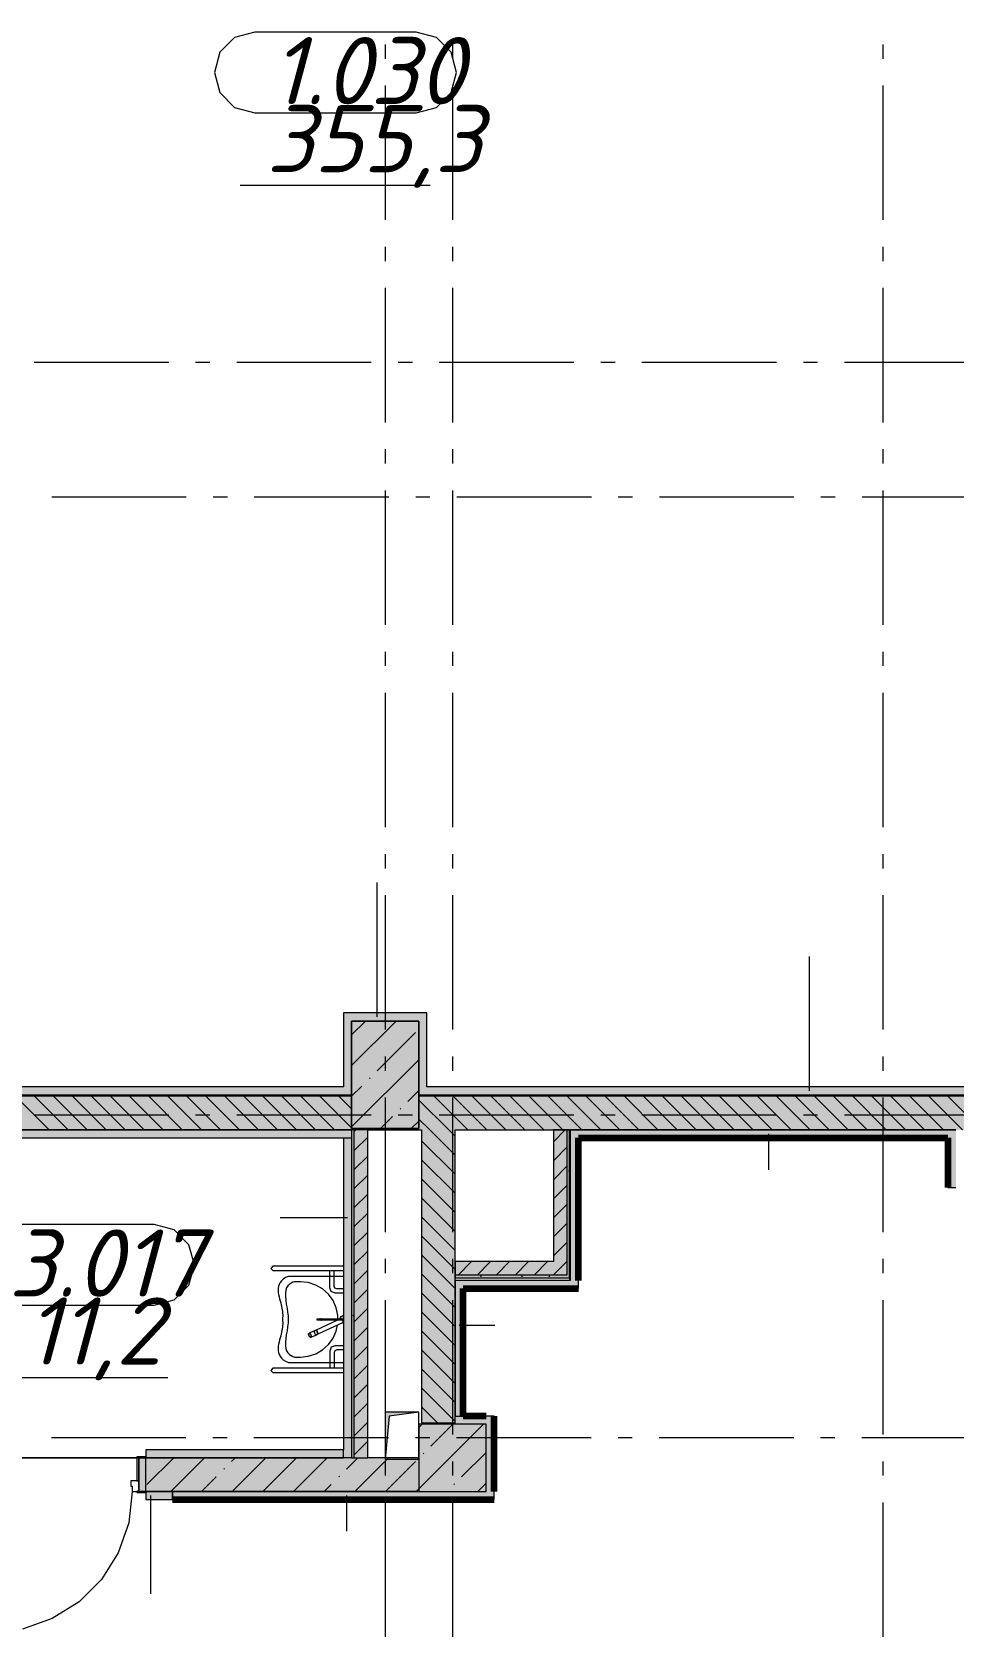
# Model space of a CAD drawing. Header units: millimetres. Extents: x -537608 to 253996, y -217170 to 186033.
# Drawn here: x -254150 to -247299, y 159439 to 171378 of the extents above; entities that cross this region are included whole.
import ezdxf

# ---------------------------------------------------------------- set-up
doc = ezdxf.new("R2010")
doc.units = ezdxf.units.MM
doc.layers.add('16) Лак 1.6м', color=160, linetype='Continuous', lineweight=90)
doc.layers.add('PDF _Геометрия', color=7, linetype='Continuous')
doc.layers.add('PDF _Текст', color=7, linetype='Continuous')
doc.layers.add('PDF _Сплошная заливка', color=7, linetype='Continuous', true_color=0xffffff)
doc.styles.add('PDF ISOCPEUR Italic', font='isocpeui.ttf')

msp = doc.modelspace()

# ---------------------------------------------------------------- hatches: boundary and pattern name
at = {"layer": 'PDF _Сплошная заливка', "transparency": 33554559}
for points in [[(-251642.052, 163220.9057), (-251276.1877, 163220.9057), (-251276.1877, 164020.9045), (-251776.1897, 164020.9045), (-251776.1897, 163220.9057)], [(-246632.8397, 163211.254), (-246626.1914, 163211.254), (-246626.1914, 163461.2528), (-251276.1877, 163461.2528), (-251276.1877, 163220.9057), (-251776.1897, 163220.9057), (-251776.1897, 163461.2528), (-257276.1893, 163461.2528), (-257276.1893, 163220.9057), (-257776.1869, 163220.9057), (-257776.1869, 163461.2528), (-263516.1849, 163461.2528), (-263516.1849, 163211.254), (-246964.4548, 163211.254)], [(-251776.1897, 160771.2537), (-251756.1887, 160771.2537), (-251756.1887, 163211.254), (-251776.1897, 163211.254), (-251776.1897, 161248.1888)], [(-251756.1887, 160771.2537), (-251656.1883, 160771.2537), (-251656.1883, 163211.254), (-251756.1887, 163211.254), (-251756.1887, 161248.1888)], [(-251276.1877, 160521.2527), (-250776.1901, 160521.2527), (-250776.1901, 161021.2525), (-251276.1877, 161021.2525), (-251276.1877, 160540.2396)]]:
    msp.add_hatch(color=256, dxfattribs=at).paths.add_polyline_path(points)
at = {"layer": 'PDF _Сплошная заливка', "true_color": 0xbce362, "transparency": 33554559}
msp.add_hatch(color=63, dxfattribs=at).paths.add_polyline_path([(-251836.1882, 163151.2534), (-251776.1897, 163151.2534), (-251776.1897, 163211.254), (-256356.1892, 163211.254), (-256356.1892, 163151.2534), (-252476.9243, 163151.2534)])
at = {"layer": 'PDF _Сплошная заливка', "true_color": 0x6a8dc8, "transparency": 33554559}
for points in [[(-247344.4554, 163151.2534), (-247284.4526, 163151.2534), (-247284.4526, 163211.254), (-250150.1284, 163211.254), (-250150.1284, 163151.2534), (-248302.5757, 163151.2534)], [(-251006.1901, 161081.2531), (-250946.1873, 161081.2531), (-250946.1873, 162089.8903), (-251006.1901, 162089.8903), (-251006.1901, 161956.1381)]]:
    msp.add_hatch(color=153, dxfattribs=at).paths.add_polyline_path(points)
at = {"layer": 'PDF _Сплошная заливка', "true_color": 0xff7d7d, "transparency": 33554559}
for points in [[(-250776.1901, 160521.2527), (-250716.1873, 160521.2527), (-250716.1873, 161081.2531), (-250776.1901, 161081.2531), (-250776.1901, 160540.2396)], [(-250716.1873, 160461.2542), (-250716.1873, 160521.2527), (-253106.1896, 160521.2527), (-253106.1896, 160461.2542), (-250776.1901, 160461.2542)]]:
    msp.add_hatch(color=11, dxfattribs=at).paths.add_polyline_path(points)
at = {"layer": 'PDF _Сплошная заливка', "true_color": 0xbce362, "transparency": 33554559}
h = msp.add_hatch(color=63, dxfattribs=at)
h.paths.add_polyline_path([(-251836.1882, 160771.2537), (-251836.1882, 160831.2543), (-253306.1904, 160831.2543), (-253306.1904, 160779.254), (-253301.1869, 160779.254), (-253301.1869, 160771.2537), (-252476.9243, 160771.2537)], flags=0)
h.paths.add_polyline_path([(-254981.5283, 160771.2537), (-254561.19, 160771.4259), (-254561.19, 160779.254), (-254556.1865, 160779.254), (-254556.1865, 160831.2543), (-256356.1892, 160831.2543), (-256356.1892, 160771.2537), (-255816.4007, 160771.2537)], flags=0)
at = {"layer": 'PDF _Сплошная заливка', "transparency": 33554559}
h = msp.add_hatch(color=256, dxfattribs=at)
h.paths.add_polyline_path([(-251276.1877, 160521.2527), (-251276.1877, 160771.2537), (-251525.2026, 160771.2537), (-251526.1886, 160771.2537), (-253306.1904, 160771.2537), (-253306.1904, 160521.2527), (-251642.052, 160521.2527)], flags=0)
h.paths.add_polyline_path([(-254756.1873, 160521.2527), (-254556.1865, 160521.2527), (-254556.1865, 160771.2537), (-256776.1874, 160771.2537), (-256776.1874, 160521.2527), (-254981.5283, 160521.2527)], flags=0)
at = {"layer": 'PDF _Сплошная заливка', "true_color": 0xf4f4f4, "transparency": 33554559}
msp.add_hatch(color=7, dxfattribs=at).paths.add_polyline_path([(-253356.1906, 160521.2527), (-253306.1904, 160521.2527), (-253306.1904, 160771.2537), (-253356.1906, 160771.2537), (-253356.1906, 160540.2396)])
at = {"layer": 'PDF _Сплошная заливка', "true_color": 0x6a8dc8, "transparency": 33554559}
h = msp.add_hatch(color=153, dxfattribs=at)
h.paths.add_polyline_path([(-253106.1896, 160461.2542), (-253106.1896, 160521.2527), (-253301.1869, 160519.7543), (-253301.1869, 160513.2545), (-253306.1904, 160513.2545), (-253306.1904, 160461.2542), (-253301.1869, 160461.2542)], flags=0)
h.paths.add_polyline_path([(-254556.1865, 160461.2542), (-254556.1865, 160513.2545), (-254561.19, 160513.2545), (-254561.19, 160521.2527), (-254756.1873, 160521.2527), (-254756.1873, 160461.2542), (-254561.19, 160461.2542)], flags=0)

# ---------------------------------------------------------------- linework, layer by layer
at = {"layer": '16) Лак 1.6м'}
for p, q in [((-250090.13, 162089.8903), (-250090.13, 163151.2534)), ((-250090.13, 163151.2534), (-247344.4554, 163151.2534)), ((-247344.4554, 163151.2534), (-247344.4554, 162781.2533)), ((-250946.1873, 161081.2531), (-250946.1873, 162029.8897)), ((-250946.1873, 162029.8897), (-250090.13, 162029.8897)), ((-250776.1901, 161081.2531), (-250946.1873, 161081.2531)), ((-250716.1873, 160521.2527), (-250716.1873, 161081.2531)), ((-253106.1896, 160461.2542), (-250716.1873, 160461.2542))]:
    msp.add_line(p, q, dxfattribs=at)
at = {"layer": 'PDF _Геометрия', "color": 253, "lineweight": 9, "true_color": 0xaaaaaa}
for p, q in [((-252645.8365, 171337.6223), (-252755.6457, 171227.8173)), ((-252495.8359, 171377.8179), (-252645.8365, 171337.6223)), ((-251295.8399, 171377.8179), (-252495.8359, 171377.8179)), ((-251145.8393, 171337.6223), (-251295.8399, 171377.8179)), ((-251036.0301, 171227.8173), (-251145.8393, 171337.6223)), ((-252755.6457, 171227.8173), (-252795.8371, 171077.8168)), ((-251526.1886, 171285.9213), (-251526.1886, 171180.0864)), ((-250995.8387, 171077.8168), (-251036.0301, 171227.8173)), ((-251026.191, 171285.9213), (-251026.191, 171180.0864)), ((-247826.1916, 171285.9213), (-247826.1916, 171180.0864)), ((-252795.8371, 171077.8168), (-252755.6457, 170927.8162)), ((-251526.1886, 170980.0856), (-251526.1886, 169980.086)), ((-251036.0301, 170927.8162), (-250995.8387, 171077.8168)), ((-251026.191, 170980.0856), (-251026.191, 169980.086)), ((-247826.1916, 170980.0856), (-247826.1916, 169980.086)), ((-252755.6457, 170927.8162), (-252645.8365, 170818.0069)), ((-251145.8393, 170818.0069), (-251036.0301, 170927.8162)), ((-252645.8365, 170818.0069), (-252495.8359, 170777.8156)), ((-252495.8359, 170777.8156), (-251295.8399, 170777.8156)), ((-251295.8399, 170777.8156), (-251145.8393, 170818.0069)), ((-252604.8744, 170239.7796), (-251191.9642, 170239.7796)), ((-251526.1886, 169780.0853), (-251526.1886, 169674.2526)), ((-251026.191, 169780.0853), (-251026.191, 169674.2526)), ((-247826.1916, 169780.0853), (-247826.1916, 169674.2526)), ((-251526.1886, 169474.2518), (-251526.1886, 168474.2522)), ((-251026.191, 169474.2518), (-251026.191, 168474.2522)), ((-247826.1916, 169474.2518), (-247826.1916, 168474.2522)), ((-254135.4564, 168921.2528), (-253135.4569, 168921.2528)), ((-252935.4561, 168921.2528), (-252829.6255, 168921.2528)), ((-252629.6247, 168921.2528), (-251629.6252, 168921.2528)), ((-251429.6244, 168921.2528), (-251323.7895, 168921.2528)), ((-251123.7887, 168921.2528), (-250123.7892, 168921.2528)), ((-249923.7927, 168921.2528), (-249817.9578, 168921.2528)), ((-249617.957, 168921.2528), (-248617.9576, 168921.2528)), ((-248417.9568, 168921.2528), (-248312.1262, 168921.2528)), ((-248112.1254, 168921.2528), (-247112.1259, 168921.2528)), ((-251526.1886, 168274.2536), (-251526.1886, 168168.4187)), ((-251026.191, 168274.2536), (-251026.191, 168168.4187)), ((-247826.1916, 168274.2536), (-247826.1916, 168168.4187)), ((-254005.1252, 167921.2532), (-253005.1256, 167921.2532)), ((-252805.1249, 167921.2532), (-252699.29, 167921.2532)), ((-252499.2892, 167921.2532), (-251499.2897, 167921.2532)), ((-251526.1886, 167968.4201), (-251526.1886, 166968.4205)), ((-251299.2932, 167921.2532), (-251193.4583, 167921.2532)), ((-251026.191, 167968.4201), (-251026.191, 166968.4205)), ((-250993.4576, 167921.2532), (-249993.458, 167921.2532)), ((-249793.4572, 167921.2532), (-249687.6266, 167921.2532)), ((-249487.6259, 167921.2532), (-248487.6264, 167921.2532)), ((-248287.6256, 167921.2532), (-248181.7907, 167921.2532)), ((-247981.7899, 167921.2532), (-246981.7904, 167921.2532)), ((-247826.1916, 167968.4201), (-247826.1916, 166968.4205)), ((-251526.1886, 166768.4198), (-251526.1886, 166662.5871)), ((-251026.191, 166768.4198), (-251026.191, 166662.5871)), ((-247826.1916, 166768.4198), (-247826.1916, 166662.5871)), ((-251526.1886, 166462.5863), (-251526.1886, 165462.5867)), ((-251026.191, 166462.5863), (-251026.191, 165462.5867)), ((-247826.1916, 166462.5863), (-247826.1916, 165462.5867)), ((-251526.1886, 165262.586), (-251526.1886, 165156.7533)), ((-251026.191, 165262.586), (-251026.191, 165156.7533)), ((-247826.1916, 165262.586), (-247826.1916, 165156.7533)), ((-251526.1886, 164956.7546), (-251526.1886, 163956.7529)), ((-251026.191, 164956.7546), (-251026.191, 163956.7529)), ((-247826.1916, 164956.7546), (-247826.1916, 163956.7529)), ((-251526.1886, 163756.7543), (-251526.1886, 163650.9216)), ((-251026.191, 163756.7543), (-251026.191, 163650.9216)), ((-247826.1916, 163756.7543), (-247826.1916, 163650.9216)), ((-251526.1886, 163450.9208), (-251526.1886, 162450.9213)), ((-251026.191, 163450.9208), (-251026.191, 162450.9213)), ((-247826.1916, 163450.9208), (-247826.1916, 162450.9213)), ((-253135.4569, 163321.2527), (-254135.4564, 163321.2527)), ((-252829.6255, 163321.2527), (-252935.4561, 163321.2527)), ((-251629.6252, 163321.2527), (-252629.6247, 163321.2527)), ((-251323.7895, 163321.2527), (-251429.6244, 163321.2527)), ((-250123.7892, 163321.2527), (-251123.7887, 163321.2527)), ((-249817.9578, 163321.2527), (-249923.7927, 163321.2527)), ((-248617.9576, 163321.2527), (-249617.957, 163321.2527)), ((-248312.1262, 163321.2527), (-248417.9568, 163321.2527)), ((-247112.1259, 163321.2527), (-248112.1254, 163321.2527)), ((-253244.3231, 162507.0445), (-254444.3234, 162507.0445)), ((-253094.3225, 162466.851), (-253244.3231, 162507.0445)), ((-252984.5176, 162357.0439), (-253094.3225, 162466.851)), ((-252944.3219, 162207.0433), (-252984.5176, 162357.0439)), ((-251526.1886, 162250.9205), (-251526.1886, 162145.0878)), ((-251026.191, 162250.9205), (-251026.191, 162145.0878)), ((-247826.1916, 162250.9205), (-247826.1916, 162145.0878)), ((-252984.5176, 162057.0449), (-252944.3219, 162207.0433)), ((-252360.4022, 162196.6359), (-252376.2092, 162180.8289)), ((-252376.2092, 162180.8289), (-252360.4022, 162165.0219)), ((-251836.1882, 162196.6359), (-252360.4022, 162196.6359)), ((-252360.4022, 162165.0219), (-251836.1882, 162165.0219)), ((-251938.2166, 162036.9944), (-251938.2166, 162165.0219)), ((-251906.34, 162048.5558), (-251906.34, 162165.0219)), ((-253094.3225, 161947.2357), (-252984.5176, 162057.0449)), ((-252321.7653, 162032.3203), (-252321.9935, 162016.8062)), ((-252321.9935, 162016.8062), (-252320.6285, 162001.0681)), ((-252319.5606, 162047.4534), (-252321.7653, 162032.3203)), ((-252315.0179, 162062.0419), (-252319.5606, 162047.4534)), ((-252307.7625, 162075.9284), (-252315.0179, 162062.0419)), ((-252297.4197, 162088.9538), (-252307.7625, 162075.9284)), ((-252283.6193, 162100.9544), (-252297.4197, 162088.9538)), ((-252265.9909, 162111.7751), (-252283.6193, 162100.9544)), ((-252265.0479, 162017.8891), (-252268.2428, 161996.4048)), ((-252244.1643, 162121.2524), (-252265.9909, 162111.7751)), ((-252258.4727, 162035.7672), (-252265.0479, 162017.8891)), ((-252249.2581, 162050.3233), (-252258.4727, 162035.7672)), ((-252238.1618, 162061.8524), (-252249.2581, 162050.3233)), ((-251836.1882, 162121.2524), (-252244.1643, 162121.2524)), ((-252225.9416, 162070.6537), (-252238.1618, 162061.8524)), ((-252213.3641, 162077.0222), (-252225.9416, 162070.6537)), ((-252201.187, 162081.2527), (-252213.3641, 162077.0222)), ((-252156.1902, 162081.2527), (-252201.187, 162081.2527)), ((-252097.9744, 162075.134), (-252156.1902, 162081.2527)), ((-252042.3033, 162057.0471), (-252097.9744, 162075.134)), ((-251991.6098, 162027.7776), (-252042.3033, 162057.0471)), ((-251948.1073, 161988.609), (-251991.6098, 162027.7776)), ((-251926.5002, 162008.7089), (-251938.2166, 162036.9944)), ((-251898.2147, 161996.9925), (-251926.5002, 162008.7089)), ((-251900.4839, 162034.413), (-251906.34, 162048.5558)), ((-251886.3433, 162028.5548), (-251900.4839, 162034.413)), ((-251836.1882, 162028.5548), (-251886.3433, 162028.5548)), ((-254444.3234, 161907.0443), (-253244.3231, 161907.0443)), ((-253244.3231, 161907.0443), (-253094.3225, 161947.2357)), ((-252320.6285, 162001.0681), (-252318.0364, 161985.2654)), ((-252318.0364, 161985.2654), (-252314.5873, 161969.5596)), ((-252314.5873, 161969.5596), (-252310.656, 161954.1122)), ((-252310.656, 161954.1122), (-252306.6128, 161939.0781)), ((-252306.6128, 161939.0781), (-252302.8107, 161924.6102)), ((-252302.8107, 161924.6102), (-252299.4004, 161910.7237)), ((-252299.4004, 161910.7237), (-252296.3992, 161897.3539)), ((-252296.3992, 161897.3539), (-252293.8243, 161884.4404)), ((-252268.2428, 161996.4048), (-252268.0232, 161971.5339)), ((-252268.0232, 161971.5339), (-252265.2589, 161944.1419)), ((-252265.2589, 161944.1419), (-252260.897, 161915.1416)), ((-252260.897, 161915.1416), (-252255.8677, 161885.4416)), ((-251913.7031, 161941.2526), (-251948.1073, 161988.609)), ((-251889.8914, 161887.7775), (-251913.7031, 161941.2526)), ((-251836.1882, 161996.9925), (-251898.2147, 161996.9925)), ((-251877.7229, 161830.5219), (-251889.8914, 161887.7775)), ((-251526.1886, 161945.087), (-251526.1886, 160945.0874)), ((-251026.191, 161945.087), (-251026.191, 160945.0874)), ((-247826.1916, 161945.087), (-247826.1916, 160945.0874)), ((-252293.8243, 161884.4404), (-252291.6886, 161871.9124)), ((-252291.6886, 161871.9124), (-252290.0178, 161859.7095)), ((-252290.0178, 161859.7095), (-252288.8208, 161847.7627)), ((-252288.261, 161812.8203), (-252289.1394, 161801.2525)), ((-252289.1394, 161801.2525), (-252288.261, 161789.6868)), ((-252288.8208, 161847.7627), (-252288.1189, 161836.0097)), ((-252287.9252, 161824.3838), (-252288.261, 161812.8203)), ((-252288.261, 161789.6868), (-252287.9252, 161778.1233)), ((-252288.1189, 161836.0097), (-252287.9252, 161824.3838)), ((-252287.9252, 161778.1233), (-252288.1189, 161766.4973)), ((-252255.8677, 161885.4416), (-252251.1182, 161855.9526)), ((-252251.1182, 161855.9526), (-252247.5788, 161827.5874)), ((-252247.5788, 161774.9197), (-252251.1182, 161746.5545)), ((-252247.5788, 161827.5874), (-252246.188, 161801.2525)), ((-252246.188, 161801.2525), (-252247.5788, 161774.9197)), ((-251879.9319, 161796.2533), (-252038.583, 161722.2713)), ((-252031.039, 161796.2533), (-252031.039, 161806.2538)), ((-252031.039, 161806.2538), (-252012.9672, 161806.2538)), ((-252012.9672, 161796.2533), (-252031.039, 161796.2533)), ((-252025.0022, 161693.1463), (-251840.2443, 161779.3031)), ((-252012.9672, 161806.2538), (-252004.9237, 161806.2538)), ((-252012.9672, 161806.2538), (-252012.9672, 161796.2533)), ((-252004.9237, 161796.2533), (-252012.9672, 161796.2533)), ((-251999.016, 161806.2538), (-252004.9237, 161806.2538)), ((-252004.9237, 161806.2538), (-252004.9237, 161796.2533)), ((-252004.9237, 161806.2538), (-252003.4554, 161806.2538)), ((-252004.9237, 161796.2533), (-251999.016, 161796.2533)), ((-252003.4554, 161796.2533), (-252004.9237, 161796.2533)), ((-252003.4554, 161806.2538), (-252001.4575, 161806.2538)), ((-252001.4575, 161796.2533), (-252003.4554, 161796.2533)), ((-252001.4575, 161806.2538), (-251999.016, 161806.2538)), ((-251999.016, 161796.2533), (-252001.4575, 161796.2533)), ((-251999.016, 161796.2533), (-251999.016, 161806.2538)), ((-251999.016, 161806.2538), (-251849.0542, 161806.2538)), ((-251849.0542, 161796.2533), (-251999.016, 161796.2533)), ((-251877.7229, 161806.2538), (-251877.7229, 161830.5219)), ((-251860.1677, 161809.0182), (-251857.1708, 161816.2542)), ((-251853.8252, 161808.4283), (-251858.4842, 161806.2538)), ((-251857.1708, 161816.2542), (-251852.3999, 161822.4655)), ((-251854.5485, 161806.891), (-251854.3117, 161807.8986)), ((-251854.3117, 161807.8986), (-251853.8252, 161808.4283)), ((-251853.8252, 161808.4283), (-251853.1061, 161808.4606)), ((-251853.1061, 161808.4606), (-251852.1803, 161807.9955)), ((-251852.3999, 161822.4655), (-251846.1908, 161827.2343)), ((-251852.1803, 161807.9955), (-251851.0823, 161807.0504)), ((-251851.0823, 161807.0504), (-251849.8422, 161805.6553)), ((-251849.0542, 161806.2538), (-251849.0542, 161796.2533)), ((-251836.1882, 161801.2525), (-251849.0542, 161801.2525)), ((-251848.5116, 161803.8597), (-251847.1252, 161801.724)), ((-251847.1252, 161801.724), (-251845.7387, 161799.3191)), ((-251846.1908, 161827.2343), (-251838.9525, 161830.2312)), ((-251838.9525, 161772.2759), (-251846.1908, 161775.2728)), ((-251845.7387, 161799.3191), (-251844.3952, 161796.7291)), ((-251844.3952, 161796.7291), (-251843.1422, 161794.0422)), ((-251843.1422, 161794.0422), (-251842.0226, 161791.3489)), ((-251842.0226, 161791.3489), (-251841.0753, 161788.7417)), ((-251840.9591, 161779.2708), (-251841.8849, 161779.7337)), ((-251841.0753, 161788.7417), (-251840.3261, 161786.3088)), ((-251840.2443, 161779.3031), (-251840.9591, 161779.2708)), ((-251840.3261, 161786.3088), (-251839.8094, 161784.1322)), ((-251839.7578, 161779.8306), (-251840.2443, 161779.3031)), ((-251839.8094, 161784.1322), (-251839.5338, 161782.2893)), ((-251839.5166, 161780.8382), (-251839.7578, 161779.8306)), ((-251839.5338, 161782.2893), (-251839.5166, 161780.8382)), ((-251838.4315, 161816.2822), (-251838.6899, 161814.3425)), ((-251838.6899, 161814.3425), (-251838.4315, 161812.4005)), ((-251838.4315, 161790.1066), (-251838.6899, 161788.1646)), ((-251838.6899, 161788.1646), (-251838.4315, 161786.2249)), ((-251837.6823, 161818.0907), (-251838.4315, 161816.2822)), ((-251838.4315, 161812.4005), (-251837.6823, 161810.592)), ((-251837.6823, 161791.9151), (-251838.4315, 161790.1066)), ((-251838.4315, 161786.2249), (-251837.6823, 161784.4142)), ((-251836.4939, 161819.6451), (-251837.6823, 161818.0907)), ((-251837.6823, 161810.592), (-251836.4939, 161809.0375)), ((-251836.4939, 161793.4696), (-251837.6823, 161791.9151)), ((-251837.6823, 161784.4142), (-251836.4939, 161782.862)), ((-252310.656, 161648.3949), (-252314.5873, 161632.9453)), ((-252306.6128, 161663.429), (-252310.656, 161648.3949)), ((-252302.8107, 161677.8969), (-252306.6128, 161663.429)), ((-252299.4004, 161691.7834), (-252302.8107, 161677.8969)), ((-252296.3992, 161705.1511), (-252299.4004, 161691.7834)), ((-252293.8243, 161718.0667), (-252296.3992, 161705.1511)), ((-252291.6886, 161730.5926), (-252293.8243, 161718.0667)), ((-252290.0178, 161742.7976), (-252291.6886, 161730.5926)), ((-252288.8208, 161754.7422), (-252290.0178, 161742.7976)), ((-252288.1189, 161766.4973), (-252288.8208, 161754.7422)), ((-252265.2589, 161658.3652), (-252268.0232, 161630.9732)), ((-252260.897, 161687.3655), (-252265.2589, 161658.3652)), ((-252255.8677, 161717.0655), (-252260.897, 161687.3655)), ((-252251.1182, 161746.5545), (-252255.8677, 161717.0655)), ((-252094.8957, 161693.9514), (-252095.4167, 161689.7037)), ((-252095.4167, 161689.7037), (-252094.8526, 161685.4301)), ((-252095.3951, 161691.1526), (-252095.0894, 161693.2689)), ((-252095.3693, 161688.7477), (-252095.3951, 161691.1526)), ((-252095.0033, 161686.1362), (-252095.3693, 161688.7477)), ((-252095.0894, 161693.2689), (-252094.4564, 161695.0214)), ((-252094.3143, 161683.4063), (-252095.0033, 161686.1362)), ((-252092.3078, 161697.2217), (-252094.8957, 161693.9514)), ((-252094.8526, 161685.4301), (-252093.591, 161681.305)), ((-252094.4564, 161695.0214), (-252093.5178, 161696.3541)), ((-252093.3283, 161680.6505), (-252094.3143, 161683.4063)), ((-252093.591, 161681.305), (-252091.748, 161677.3565)), ((-252093.5178, 161696.3541), (-252092.3078, 161697.2217)), ((-252092.0753, 161677.9636), (-252093.3283, 161680.6505)), ((-252092.3078, 161697.2217), (-252089.9051, 161698.3413)), ((-252089.9051, 161698.3413), (-252092.3078, 161697.2217)), ((-252092.3078, 161697.2217), (-252090.8653, 161697.592)), ((-252088.1397, 161697.1034), (-252092.3078, 161697.2217)), ((-252090.5984, 161675.436), (-252092.0753, 161677.9636)), ((-252091.748, 161677.3565), (-252089.4142, 161673.7481)), ((-252090.8653, 161697.592), (-252089.242, 161697.4543)), ((-252088.9492, 161673.1561), (-252090.5984, 161675.436)), ((-252089.9051, 161698.3413), (-252085.0696, 161700.5954)), ((-252085.0696, 161700.5954), (-252089.9051, 161698.3413)), ((-252089.4142, 161673.7481), (-252086.4475, 161670.5122)), ((-252089.242, 161697.4543), (-252087.4895, 161696.8105)), ((-252087.1838, 161671.1969), (-252088.9492, 161673.1561)), ((-252084.5614, 161694.7868), (-252088.1397, 161697.1034)), ((-252087.4895, 161696.8105), (-252085.6724, 161695.6867)), ((-252085.3581, 161669.6295), (-252087.1838, 161671.1969)), ((-252086.4475, 161670.5122), (-252082.8736, 161668.2085)), ((-252085.6724, 161695.6867), (-252083.8467, 161694.1193)), ((-252083.541, 161668.5057), (-252085.3581, 161669.6295)), ((-252056.0521, 161714.1267), (-252085.0696, 161700.5954)), ((-252085.0696, 161700.5954), (-252084.1481, 161698.9614)), ((-252081.6162, 161691.566), (-252084.5614, 161694.7868)), ((-252083.8467, 161694.1193), (-252082.0813, 161692.1623)), ((-252081.7928, 161667.8641), (-252083.541, 161668.5057)), ((-252082.8736, 161668.2085), (-252078.727, 161668.0966)), ((-252082.0813, 161692.1623), (-252080.4321, 161689.8802)), ((-252080.1652, 161667.7263), (-252081.7928, 161667.8641)), ((-252078.727, 161668.0966), (-252080.1652, 161667.7263)), ((-252078.727, 161668.0966), (-252076.1348, 161671.3734)), ((-252076.3243, 161669.2162), (-252078.727, 161668.0966)), ((-252078.727, 161668.0966), (-252076.3243, 161669.2162)), ((-252077.5127, 161668.9621), (-252078.727, 161668.0966)), ((-252076.5783, 161670.2948), (-252077.5127, 161668.9621)), ((-252075.941, 161672.0494), (-252076.5783, 161670.2948)), ((-252071.4888, 161671.4724), (-252076.3243, 161669.2162)), ((-252076.3243, 161669.2162), (-252071.4888, 161671.4724)), ((-252075.6138, 161675.6147), (-252076.1779, 161679.8776)), ((-252076.1348, 161671.3734), (-252075.6138, 161675.6147)), ((-252076.0272, 161679.18), (-252075.6655, 161676.5685)), ((-252075.6354, 161674.1636), (-252075.941, 161672.0494)), ((-252075.6655, 161676.5685), (-252075.6354, 161674.1636)), ((-252072.1518, 161673.2335), (-252071.4888, 161671.4724)), ((-252071.4888, 161671.4724), (-252042.4712, 161685.0016)), ((-252056.0521, 161714.1267), (-252047.1001, 161718.3013)), ((-252047.1001, 161718.3013), (-252056.0521, 161714.1267)), ((-252055.3287, 161712.4087), (-252056.0521, 161714.1267)), ((-252047.1001, 161718.3013), (-252038.583, 161722.2713)), ((-252038.583, 161722.2713), (-252047.1001, 161718.3013)), ((-252042.4712, 161685.0016), (-252043.3281, 161686.6702)), ((-252033.5193, 161689.1762), (-252042.4712, 161685.0016)), ((-252042.4712, 161685.0016), (-252033.5193, 161689.1762)), ((-252038.583, 161722.2713), (-252039.2892, 161719.888)), ((-252039.2892, 161719.888), (-252038.6691, 161716.2044)), ((-252034.0317, 161704.2597), (-252035.8703, 161708.2018)), ((-252025.0022, 161693.1463), (-252033.5193, 161689.1762)), ((-252033.5193, 161689.1762), (-252025.0022, 161693.1463)), ((-252029.7301, 161697.0108), (-252027.2886, 161694.1495)), ((-252027.2886, 161694.1495), (-252025.0022, 161693.1463)), ((-251948.1073, 161613.896), (-251913.7031, 161661.2524)), ((-251913.7031, 161661.2524), (-251889.8914, 161714.7296)), ((-251889.8914, 161714.7296), (-251880.0826, 161760.8868)), ((-252320.6285, 161601.439), (-252321.9935, 161585.7009)), ((-252321.9935, 161585.7009), (-252321.7653, 161570.1868)), ((-252321.7653, 161570.1868), (-252319.5606, 161555.0537)), ((-252318.0364, 161617.2417), (-252320.6285, 161601.439)), ((-252319.5606, 161555.0537), (-252315.0179, 161540.4652)), ((-252314.5873, 161632.9453), (-252318.0364, 161617.2417)), ((-252315.0179, 161540.4652), (-252307.7625, 161526.5787)), ((-252268.0232, 161630.9732), (-252268.2428, 161606.1023)), ((-252268.2428, 161606.1023), (-252265.0479, 161584.618)), ((-252265.0479, 161584.618), (-252258.4727, 161566.7399)), ((-252258.4727, 161566.7399), (-252249.2581, 161552.1838)), ((-252249.2581, 161552.1838), (-252238.1618, 161540.6547)), ((-252238.1618, 161540.6547), (-252225.9416, 161531.8534)), ((-252225.9416, 161531.8534), (-252213.3641, 161525.485)), ((-252097.9744, 161527.3731), (-252042.3033, 161545.46)), ((-252042.3033, 161545.46), (-251991.6098, 161574.7295)), ((-251991.6098, 161574.7295), (-251948.1073, 161613.896)), ((-251926.5002, 161593.7982), (-251938.2166, 161565.5127)), ((-251938.2166, 161565.5127), (-251938.2166, 161437.4852)), ((-251898.2147, 161605.5124), (-251926.5002, 161593.7982)), ((-251900.4839, 161568.0919), (-251906.34, 161553.9513)), ((-251906.34, 161553.9513), (-251906.34, 161437.4852)), ((-251886.3433, 161573.9501), (-251900.4839, 161568.0919)), ((-251836.1882, 161605.5124), (-251898.2147, 161605.5124)), ((-251836.1882, 161573.9501), (-251886.3433, 161573.9501)), ((-252360.4022, 161437.4852), (-252376.2092, 161421.6782)), ((-252376.2092, 161421.6782), (-252360.4022, 161405.8712)), ((-251836.1882, 161437.4852), (-252360.4022, 161437.4852)), ((-252307.7625, 161526.5787), (-252297.4197, 161513.5533)), ((-252297.4197, 161513.5533), (-252283.6193, 161501.5506)), ((-252283.6193, 161501.5506), (-252265.9909, 161490.732)), ((-252265.9909, 161490.732), (-252244.1643, 161481.2526)), ((-252244.1643, 161481.2526), (-251836.1882, 161481.2526)), ((-252213.3641, 161525.485), (-252201.187, 161521.2544)), ((-252201.187, 161521.2544), (-252156.1902, 161521.2544)), ((-252156.1902, 161521.2544), (-252097.9744, 161527.3731)), ((-254553.3619, 161369.0083), (-253140.4517, 161369.0083)), ((-252360.4022, 161405.8712), (-251836.1882, 161405.8712)), ((-251276.1877, 161110.7443), (-251526.1886, 161110.7443)), ((-251526.1886, 161110.7443), (-251526.1886, 160760.7451)), ((-251496.1895, 161080.745), (-251526.1886, 160760.7451)), ((-251276.1877, 161110.7443), (-251496.1895, 161080.745)), ((-251276.1877, 160760.7451), (-251276.1877, 161110.7443)), ((-253007.1193, 160921.2543), (-254007.1188, 160921.2543)), ((-252701.2836, 160921.2543), (-252807.1185, 160921.2543)), ((-251501.2876, 160921.2543), (-252501.2872, 160921.2543)), ((-251195.4519, 160921.2543), (-251301.2868, 160921.2543)), ((-249995.4517, 160921.2543), (-250995.4512, 160921.2543)), ((-249689.6203, 160921.2543), (-249795.4509, 160921.2543)), ((-248489.62, 160921.2543), (-249489.6195, 160921.2543)), ((-248183.7843, 160921.2543), (-248289.6192, 160921.2543)), ((-246983.7883, 160921.2543), (-247983.7879, 160921.2543)), ((-251526.1886, 160760.7451), (-251276.1877, 160760.7451)), ((-251526.1886, 160745.0888), (-251526.1886, 160639.254)), ((-251026.191, 160745.0888), (-251026.191, 160639.254)), ((-247826.1916, 160745.0888), (-247826.1916, 160639.254)), ((-251526.1886, 160439.2553), (-251526.1886, 159439.2536)), ((-251026.191, 160439.2553), (-251026.191, 159439.2536)), ((-247826.1916, 160439.2553), (-247826.1916, 159439.2536))]:
    msp.add_line(p, q, dxfattribs=at)
at = {"layer": 'PDF _Геометрия', "lineweight": 9}
for p, q in [((-251586.6823, 164050.9059), (-251586.6823, 165050.9054)), ((-248371.5004, 163500.9059), (-248371.5004, 164500.9054)), ((-251776.1897, 164080.9052), (-251836.1882, 164080.9052)), ((-251836.1882, 164080.9052), (-251836.1882, 163530.9052)), ((-251276.1877, 164080.9052), (-251776.1897, 164080.9052)), ((-251216.1892, 164080.9052), (-251276.1877, 164080.9052)), ((-251216.1892, 163530.9052), (-251216.1892, 164080.9052)), ((-251776.1897, 163689.3625), (-251444.6477, 164020.9045)), ((-251776.1897, 163917.4615), (-251672.7445, 164020.9045)), ((-251776.1897, 164020.9045), (-251776.1897, 163461.2528)), ((-251276.1877, 164020.9045), (-251776.1897, 164020.9045)), ((-251776.1897, 163530.9052), (-251776.1897, 164020.9045)), ((-251776.1897, 164020.9045), (-251276.1877, 164020.9045)), ((-251585.8772, 163651.576), (-251300.7529, 163936.6982)), ((-251276.1877, 163461.2528), (-251276.1877, 164020.9045)), ((-251276.1877, 164020.9045), (-251276.1877, 163530.9052)), ((-251776.1897, 163233.1668), (-251276.1877, 163733.1665)), ((-251642.9046, 163594.5508), (-251638.1595, 163599.2916)), ((-257276.1893, 163470.9045), (-251776.1897, 163470.9045)), ((-251776.1897, 163461.2528), (-257276.1893, 163461.2528)), ((-251836.1882, 163530.9052), (-257216.1864, 163530.9052)), ((-254023.8989, 163211.254), (-254273.8956, 163461.2528)), ((-253882.4757, 163211.254), (-254132.4767, 163461.2528)), ((-253741.0525, 163211.254), (-253991.0535, 163461.2528)), ((-253599.6336, 163211.254), (-253849.6346, 163461.2528)), ((-253458.2104, 163211.254), (-253708.2114, 163461.2528)), ((-253316.7915, 163211.254), (-253566.7924, 163461.2528)), ((-253175.3683, 163211.254), (-253425.3693, 163461.2528)), ((-253033.9494, 163211.254), (-253283.946, 163461.2528)), ((-252892.5262, 163211.254), (-253142.5271, 163461.2528)), ((-252751.1073, 163211.254), (-253001.1039, 163461.2528)), ((-252609.6841, 163211.254), (-252859.685, 163461.2528)), ((-252468.2608, 163211.254), (-252718.2618, 163461.2528)), ((-252326.842, 163211.254), (-252576.8429, 163461.2528)), ((-252185.4187, 163211.254), (-252435.4197, 163461.2528)), ((-252043.9998, 163211.254), (-252293.9965, 163461.2528)), ((-251902.5766, 163211.254), (-252152.5776, 163461.2528)), ((-251776.1897, 163226.2859), (-252011.1544, 163461.2528)), ((-251776.1897, 163367.707), (-251869.7354, 163461.2528)), ((-251776.1897, 163461.2636), (-251699.9277, 163537.5255)), ((-251776.1897, 163470.9045), (-251776.1897, 163530.9052)), ((-251776.1897, 163461.2528), (-251776.1897, 163220.9057)), ((-251776.1897, 163220.9057), (-251776.1897, 163461.2528)), ((-251357.7803, 163423.4771), (-251276.1877, 163505.0676)), ((-251276.1877, 163530.9052), (-251276.1877, 163470.9045)), ((-251276.1877, 163470.9045), (-245826.1883, 163470.9045)), ((-251276.1877, 163220.9057), (-251276.1877, 163461.2528)), ((-246626.1914, 163461.2528), (-251276.1877, 163461.2528)), ((-251276.1877, 163461.2528), (-251276.1877, 163220.9057)), ((-245886.1911, 163530.9052), (-251216.1892, 163530.9052)), ((-250912.6271, 163211.254), (-251162.628, 163461.2528)), ((-250771.2081, 163211.254), (-251021.2048, 163461.2528)), ((-250629.785, 163211.254), (-250879.7859, 163461.2528)), ((-250488.366, 163211.254), (-250738.3627, 163461.2528)), ((-250346.9428, 163211.254), (-250596.9438, 163461.2528)), ((-250205.5196, 163211.254), (-250455.5206, 163461.2528)), ((-250064.1007, 163211.254), (-250314.1017, 163461.2528)), ((-249922.6775, 163211.254), (-250172.6785, 163461.2528)), ((-249781.2586, 163211.254), (-250031.2553, 163461.2528)), ((-249639.8354, 163211.254), (-249889.8363, 163461.2528)), ((-249498.4165, 163211.254), (-249748.4132, 163461.2528)), ((-249356.9933, 163211.254), (-249606.9942, 163461.2528)), ((-249215.5701, 163211.254), (-249465.571, 163461.2528)), ((-249074.1511, 163211.254), (-249324.1522, 163461.2528)), ((-248932.728, 163211.254), (-249182.7289, 163461.2528)), ((-248791.309, 163211.254), (-249041.31, 163461.2528)), ((-248649.8858, 163211.254), (-248899.8868, 163461.2528)), ((-248508.4669, 163211.254), (-248758.4636, 163461.2528)), ((-248367.0437, 163211.254), (-248617.0447, 163461.2528)), ((-248225.6249, 163211.254), (-248475.6215, 163461.2528)), ((-248084.2016, 163211.254), (-248334.2026, 163461.2528)), ((-247942.7784, 163211.254), (-248192.7793, 163461.2528)), ((-247801.3595, 163211.254), (-248051.3605, 163461.2528)), ((-247659.9363, 163211.254), (-247909.9372, 163461.2528)), ((-247518.5174, 163211.254), (-247768.514, 163461.2528)), ((-247377.0942, 163211.254), (-247627.0951, 163461.2528)), ((-247235.6753, 163211.254), (-247485.6719, 163461.2528)), ((-247094.252, 163211.254), (-247344.253, 163461.2528)), ((-251414.8035, 163366.4519), (-251410.0626, 163371.1948)), ((-251054.0503, 163211.254), (-251276.1877, 163433.3936)), ((-256356.1892, 163211.254), (-251776.1897, 163211.254)), ((-251776.1897, 163211.254), (-256356.1892, 163211.254)), ((-251776.1897, 163220.9057), (-251276.1877, 163220.9057)), ((-251276.1877, 163220.9057), (-251776.1897, 163220.9057)), ((-251776.1897, 163211.254), (-251776.1897, 163151.2534)), ((-251756.1887, 163211.254), (-251776.1897, 163211.254)), ((-251776.1897, 163211.254), (-251776.1897, 163151.2534)), ((-251761.1577, 163211.254), (-251770.8073, 163220.9057)), ((-251756.1887, 163198.4354), (-251743.37, 163211.254)), ((-251756.1887, 160771.2537), (-251756.1887, 163211.254)), ((-251656.1883, 163211.254), (-251756.1887, 163211.254)), ((-251656.1883, 160771.2537), (-251656.1883, 163211.254)), ((-251656.1883, 163211.254), (-251256.1911, 163211.254)), ((-251619.7345, 163211.254), (-251629.3883, 163220.9057)), ((-251560.3517, 163220.9057), (-251471.8309, 163309.4287)), ((-251478.3113, 163211.254), (-251487.9651, 163220.9057)), ((-251336.8924, 163211.254), (-251346.5462, 163220.9057)), ((-251332.2506, 163220.9057), (-251276.1877, 163276.9686)), ((-251195.4692, 163211.254), (-251276.1877, 163291.9704)), ((-251256.1911, 163211.254), (-251256.1911, 161031.253)), ((-251006.1901, 163021.9707), (-251195.4692, 163211.254)), ((-251006.1901, 163163.3939), (-251054.0503, 163211.254)), ((-251006.1901, 162089.8903), (-251006.1901, 163211.254)), ((-251006.1901, 163211.254), (-250150.1284, 163211.254)), ((-250276.1882, 163122.8021), (-250187.7362, 163211.254)), ((-250176.1878, 163211.254), (-250276.1882, 163211.254)), ((-250276.1882, 163211.254), (-250276.1882, 162231.2533)), ((-250156.1912, 163211.254), (-250176.1878, 163211.254)), ((-250176.1878, 163211.254), (-250176.1878, 162131.2529)), ((-250156.1912, 162111.2541), (-250156.1912, 163211.254)), ((-250150.1284, 163211.254), (-247284.4526, 163211.254)), ((-247284.4526, 163211.254), (-250150.1284, 163211.254)), ((-250150.1284, 163211.254), (-250150.1284, 163151.2534)), ((-256296.1864, 163151.2534), (-251836.1882, 163151.2534)), ((-251836.1882, 163151.2534), (-251776.1897, 163151.2534)), ((-251836.1882, 163151.2534), (-251836.1882, 160831.2543)), ((-251776.1897, 163151.2534), (-251776.1897, 160771.2537)), ((-251776.1897, 163151.2534), (-251776.1897, 160771.2537)), ((-251756.1887, 163057.0143), (-251656.1883, 163157.0147)), ((-251006.1901, 162880.5496), (-251256.1911, 163130.5506)), ((-250276.1882, 162981.381), (-250176.1878, 163081.3793)), ((-250150.1284, 163151.2534), (-250150.1284, 162089.8903)), ((-248678.0809, 163181.2526), (-248678.0809, 162915.1023)), ((-251756.1887, 162915.5932), (-251656.1883, 163015.5936)), ((-251006.1901, 162739.1286), (-251256.1911, 162989.1295)), ((-251756.1887, 162774.1721), (-251656.1883, 162874.1726)), ((-251006.1901, 162597.7075), (-251256.1911, 162847.7085)), ((-250276.1882, 162839.9578), (-250176.1878, 162939.9582)), ((-251756.1887, 162632.7511), (-251656.1883, 162732.7515)), ((-250276.1882, 162698.5367), (-250176.1878, 162798.5372)), ((-247344.4554, 162781.2533), (-247284.4526, 162781.2533)), ((-251006.1901, 162456.2864), (-251256.1911, 162706.2852)), ((-250276.1882, 162557.1157), (-250176.1878, 162657.1161)), ((-251806.1889, 162556.9047), (-252306.1908, 162556.9047)), ((-251756.1887, 162491.3301), (-251656.1883, 162591.3304)), ((-251006.1901, 162314.8654), (-251256.1911, 162564.8642)), ((-250276.1882, 162415.6946), (-250176.1878, 162515.695)), ((-251756.1887, 162349.909), (-251656.1883, 162449.9072)), ((-251006.1901, 162173.4443), (-251256.1911, 162423.4431)), ((-250276.1882, 162274.2736), (-250176.1878, 162374.274)), ((-251756.1887, 162208.488), (-251656.1883, 162308.4862)), ((-251006.1901, 162032.0211), (-251256.1911, 162282.0221)), ((-251756.1887, 162067.0647), (-251656.1883, 162167.0651)), ((-251006.1901, 161890.6), (-251256.1911, 162140.601)), ((-250276.1882, 162231.2533), (-251006.1901, 162231.2533)), ((-251006.1901, 162231.2533), (-251006.1901, 162131.2529)), ((-251006.1901, 162131.2529), (-251006.1901, 162111.2541)), ((-250276.1882, 162131.2529), (-251006.1901, 162131.2529)), ((-250984.8931, 162131.2529), (-250884.8927, 162231.2533)), ((-250843.4742, 162131.2529), (-250743.4738, 162231.2533)), ((-250702.051, 162131.2529), (-250602.0506, 162231.2533)), ((-250560.6321, 162131.2529), (-250460.6317, 162231.2533)), ((-250419.2088, 162131.2529), (-250319.2085, 162231.2533)), ((-250277.79, 162131.2529), (-250276.1882, 162132.8526)), ((-250276.1882, 162132.8526), (-250176.1878, 162232.8529)), ((-250176.1878, 162131.2529), (-250276.1882, 162131.2529)), ((-251756.1887, 161925.6437), (-251656.1883, 162025.644)), ((-251006.1901, 162111.2541), (-250276.1882, 162111.2541)), ((-251006.1901, 161081.2531), (-251006.1901, 162089.8903)), ((-250946.1873, 162089.8903), (-251006.1901, 162089.8903)), ((-251006.1901, 162089.8903), (-251006.1901, 161081.2531)), ((-250150.1284, 162089.8903), (-250946.1873, 162089.8903)), ((-250276.1882, 162111.2541), (-250176.1878, 162111.2541)), ((-250176.1878, 162111.2541), (-250156.1912, 162111.2541)), ((-250090.13, 162029.8897), (-250090.13, 162089.8903)), ((-251006.1901, 161749.179), (-251256.1911, 161999.1799)), ((-251756.1887, 161784.2226), (-251656.1883, 161884.223)), ((-251006.1901, 161607.7579), (-251256.1911, 161857.7589)), ((-251756.1887, 161642.8015), (-251656.1883, 161742.8019)), ((-251006.1901, 161466.3369), (-251256.1911, 161716.3378)), ((-250976.1909, 161757.7563), (-250710.0384, 161757.7563)), ((-251756.1887, 161501.3805), (-251656.1883, 161601.3809)), ((-251006.1901, 161324.9158), (-251256.1911, 161574.9146)), ((-251756.1887, 161359.9594), (-251656.1883, 161459.9598)), ((-251006.1901, 161183.4947), (-251256.1911, 161433.4936)), ((-251756.1887, 161218.5384), (-251656.1883, 161318.5366)), ((-251006.1901, 161042.0737), (-251256.1911, 161292.0725)), ((-251756.1887, 161077.1173), (-251656.1883, 161177.1156)), ((-251136.7926, 161031.253), (-251256.1911, 161150.6515)), ((-251006.1901, 161031.253), (-251006.1901, 161081.2531)), ((-251006.1901, 161021.2525), (-251006.1901, 161081.2531)), ((-251006.1901, 161081.2531), (-250946.1873, 161081.2531)), ((-250716.1873, 161081.2531), (-250776.1901, 161081.2531)), ((-251756.1887, 160935.6941), (-251656.1883, 161035.6945)), ((-251276.1877, 160995.9854), (-251250.9206, 161021.2525)), ((-251276.1877, 160539.7875), (-250794.7227, 161021.2525)), ((-250776.1901, 161021.2525), (-251276.1877, 161021.2525)), ((-251276.1877, 161021.2525), (-251276.1877, 160521.2527)), ((-251256.1911, 161031.253), (-251006.1901, 161031.253)), ((-251186.7067, 160857.3697), (-251022.8196, 161021.2525)), ((-250776.1901, 160521.2527), (-250776.1901, 161021.2525)), ((-251836.1882, 160831.2543), (-253306.1904, 160831.2543)), ((-253306.1904, 160831.2543), (-253306.1904, 160779.254)), ((-251836.1882, 160771.2537), (-251836.1882, 160831.2543)), ((-251756.1887, 160794.2731), (-251656.1883, 160894.2735)), ((-253371.188, 160779.254), (-253371.188, 160771.2537)), ((-253301.1869, 160779.254), (-253371.188, 160779.254)), ((-253371.188, 160771.2537), (-253371.188, 160601.2543)), ((-253356.1906, 160771.2537), (-253371.188, 160771.2537)), ((-253371.188, 160771.2537), (-253301.1869, 160771.2537)), ((-253356.1906, 160771.2537), (-253356.1906, 160521.2527)), ((-253306.1904, 160771.2537), (-253356.1906, 160771.2537)), ((-253356.1906, 160601.2543), (-253356.1906, 160771.2537)), ((-253306.1904, 160521.2527), (-253306.1904, 160771.2537)), ((-253301.1869, 160771.2537), (-253301.1869, 160779.254)), ((-251836.1882, 160771.2537), (-253301.1869, 160771.2537)), ((-253301.1869, 160771.2537), (-251836.1882, 160771.2537)), ((-253296.6183, 160572.2454), (-253097.6079, 160771.2537)), ((-253119.512, 160521.2527), (-252869.5111, 160771.2537)), ((-252669.3467, 160743.3191), (-252641.4143, 160771.2537)), ((-252663.3142, 160521.2527), (-252413.3132, 160771.2537)), ((-252435.2173, 160521.2527), (-252185.2163, 160771.2537)), ((-252207.1162, 160521.2527), (-251957.1152, 160771.2537)), ((-251776.1897, 160771.2537), (-251836.1882, 160771.2537)), ((-251813.9783, 160686.296), (-251729.0185, 160771.2537)), ((-251776.1897, 160771.2537), (-251756.1887, 160771.2537)), ((-251756.1887, 160771.2537), (-251656.1883, 160771.2537)), ((-251750.9182, 160521.2527), (-251500.9216, 160771.2537)), ((-251526.1886, 160771.2537), (-251656.1883, 160771.2537)), ((-251276.1877, 160771.2537), (-251525.2026, 160771.2537)), ((-251522.8215, 160521.2527), (-251300.7529, 160743.3191)), ((-251243.7298, 160800.3444), (-251238.989, 160805.0852)), ((-250958.6055, 160629.2707), (-250776.1901, 160811.6883)), ((-253356.1906, 160601.2543), (-253416.1891, 160601.2543)), ((-253416.1891, 160601.2543), (-253416.1891, 160561.2546)), ((-253371.188, 160601.2543), (-253356.1906, 160601.2543)), ((-253356.1906, 160521.2527), (-253356.1906, 160601.2543)), ((-252891.4109, 160521.2527), (-252783.393, 160629.2707)), ((-252726.3699, 160686.296), (-252721.629, 160691.0368)), ((-251871.0014, 160629.2707), (-251866.2606, 160634.0115)), ((-251015.633, 160572.2454), (-251010.8921, 160576.9884)), ((-250838.5267, 160521.2527), (-250776.1901, 160583.5915)), ((-253406.1864, 160521.2527), (-253432.5128, 160287.6078)), ((-253416.1891, 160561.2546), (-253406.1864, 160561.2546)), ((-253406.1864, 160561.2546), (-253406.1864, 160521.2527)), ((-253406.1864, 160521.2527), (-253356.1906, 160521.2527)), ((-253371.188, 160522.2539), (-253371.188, 160521.2527)), ((-253356.1906, 160522.2539), (-253371.188, 160522.2539)), ((-253371.188, 160521.2527), (-253356.1906, 160521.2527)), ((-253371.188, 160521.2527), (-253371.188, 160513.2545)), ((-253301.1869, 160521.2527), (-253371.188, 160521.2527)), ((-253371.188, 160513.2545), (-253301.1869, 160513.2545)), ((-253356.1906, 160521.2527), (-253356.1906, 160522.2539)), ((-253356.1906, 160521.2527), (-253306.1904, 160521.2527)), ((-253306.1904, 160513.2545), (-253306.1904, 160461.2542)), ((-253306.1904, 160461.2542), (-253106.1896, 160461.2542)), ((-253301.1869, 160513.2545), (-253301.1869, 160521.2527)), ((-253106.1896, 160521.2527), (-253301.1869, 160521.2527)), ((-253301.1869, 160521.2527), (-253106.1896, 160521.2527)), ((-253270.2489, 160491.2535), (-253270.2489, 159759.9855)), ((-253106.1896, 160461.2542), (-253106.1896, 160521.2527)), ((-253106.1896, 160521.2527), (-251276.1877, 160521.2527)), ((-251276.1877, 160521.2527), (-253106.1896, 160521.2527)), ((-253106.1896, 160521.2527), (-253106.1896, 160461.2542)), ((-251979.0194, 160521.2527), (-251928.0245, 160572.2454)), ((-251813.9869, 160491.2535), (-251813.9869, 160225.1032)), ((-251294.7247, 160521.2527), (-251276.1877, 160539.7875)), ((-251276.1877, 160521.2527), (-250776.1901, 160521.2527)), ((-250716.1873, 160461.2542), (-250716.1873, 160521.2527)), ((-253432.5128, 160287.6078), (-253510.1698, 160065.6748)), ((-253510.1698, 160065.6748), (-253635.265, 159866.589)), ((-253635.265, 159866.589), (-253801.5247, 159700.3315)), ((-253801.5247, 159700.3315), (-254000.6126, 159575.2363)), ((-254000.6126, 159575.2363), (-254222.5433, 159497.5793))]:
    msp.add_line(p, q, dxfattribs=at)
at = {"layer": 'PDF _Геометрия', "color": 8, "lineweight": 9, "true_color": 0x787878}
for p, q in [((-250158.3312, 162901.3601), (-250161.6855, 162907.1687)), ((-250157.8576, 162782.291), (-250161.2118, 162776.4844)), ((-251758.9058, 162650.7971), (-251762.26, 162644.9907)), ((-250171.4728, 162555.516), (-250174.8228, 162549.7074)), ((-251756.1887, 162214.5312), (-251759.0823, 162219.5455)), ((-250818.1899, 162123.4118), (-250811.4813, 162123.4118)), ((-250513.3876, 162123.4118), (-250506.6834, 162123.4118)), ((-250310.1876, 162123.4118), (-250303.4833, 162123.4118)), ((-251762.5528, 161831.6802), (-251765.9071, 161825.8737)), ((-251775.66, 161029.0569), (-251776.1897, 161029.972))]:
    msp.add_line(p, q, dxfattribs=at)
at = {"layer": 'PDF _Геометрия', "color": 9, "lineweight": 9, "true_color": 0xc0c0c0}
for p, q in [((-250156.1912, 162111.2541), (-250156.1912, 162089.8903)), ((-254491.1889, 160771.2537), (-253371.188, 160771.2537)), ((-253371.188, 160771.2537), (-254491.1889, 160771.2537))]:
    msp.add_line(p, q, dxfattribs=at)
at = {"layer": 'PDF _Геометрия', "color": 253, "lineweight": 9, "true_color": 0xaaaaaa}
for centre, radius, start, end in [((-251610.9408, 161903.9455), 515.6972, 203.42130941, 206.57562573), ((-252806.8308, 161346.3544), 835.9134, 24.02394598, 25.97056202), ((-252063.1274, 161693.0976), 38.1253, 0.07314923, 49.92550117)]:
    msp.add_arc(centre, radius, start, end, dxfattribs=at)
at = {"layer": 'PDF _Сплошная заливка', "color": 11, "lineweight": 35, "true_color": 0xff7d7d, "transparency": 33554559}
for points in [[(-251776.1897, 163530.9052), (-251776.1897, 164080.9052), (-251836.1882, 163530.9052), (-251836.1882, 164080.9052)], [(-251776.1897, 164020.9045), (-251276.1877, 164020.9045), (-251776.1897, 164080.9052), (-251276.1877, 164080.9052)], [(-251216.1892, 163530.9052), (-251216.1892, 164080.9052), (-251276.1877, 163530.9052), (-251276.1877, 164080.9052)], [(-251776.1897, 163470.9045), (-251776.1897, 163530.9052), (-257276.1893, 163470.9045), (-257276.1893, 163530.9052)], [(-245826.1883, 163470.9045), (-245826.1883, 163530.9052), (-251276.1877, 163470.9045), (-251276.1877, 163530.9052)], [(-250776.1901, 161021.2525), (-250776.1901, 161081.2531), (-251006.1901, 161021.2525), (-251006.1901, 161081.2531)]]:
    msp.add_solid(points, dxfattribs=at)
at = {"layer": 'PDF _Сплошная заливка', "lineweight": 35, "transparency": 33554559}
for points in [[(-251006.1901, 161031.253), (-251006.1901, 163211.254), (-251256.1911, 161031.253), (-251256.1911, 163211.254)], [(-250176.1878, 162131.2529), (-250176.1878, 163211.254), (-250276.1882, 162131.2529), (-250276.1882, 163211.254)], [(-250156.1912, 162111.2541), (-250156.1912, 163211.254), (-250176.1878, 162111.2541), (-250176.1878, 163211.254)], [(-250276.1882, 162131.2529), (-250276.1882, 162231.2533), (-251006.1901, 162131.2529), (-251006.1901, 162231.2533)], [(-251006.1901, 162111.2541), (-250176.1878, 162111.2541), (-251006.1901, 162131.2529), (-250176.1878, 162131.2529)]]:
    msp.add_solid(points, dxfattribs=at)
at = {"layer": 'PDF _Сплошная заливка', "color": 15, "lineweight": 35, "true_color": 0xb32d2d, "transparency": 33554559}
msp.add_solid([(-251776.1897, 160771.2537), (-251776.1897, 163151.2534), (-251836.1882, 160771.2537), (-251836.1882, 163151.2534)], dxfattribs=at)
at = {"layer": 'PDF _Сплошная заливка', "color": 153, "lineweight": 35, "true_color": 0x6a8dc8, "transparency": 33554559}
for points in [[(-250090.13, 162089.8903), (-250090.13, 163151.2534), (-250150.1284, 162089.8903), (-250150.1284, 163151.2534)], [(-247284.4526, 162781.2533), (-247284.4526, 163151.2534), (-247344.4554, 162781.2533), (-247344.4554, 163151.2534)], [(-250946.1873, 162029.8897), (-250090.13, 162029.8897), (-250946.1873, 162089.8903), (-250090.13, 162089.8903)]]:
    msp.add_solid(points, dxfattribs=at)
at = {"layer": 'PDF _Сплошная заливка', "color": 254, "lineweight": 35, "true_color": 0xe2e2e2, "transparency": 33554559}
msp.add_solid([(-251526.1886, 160760.7451), (-251496.1895, 161080.745), (-251526.1886, 161110.7443), (-251276.1877, 161110.7443)], dxfattribs=at)

# ---------------------------------------------------------------- texts
at = {"layer": 'PDF _Текст', "char_height": 500, "attachment_point": 4, "style": 'PDF ISOCPEUR Italic'}
for s, insert in [('1.030', (-252377.1694, 171091.1026)), ('355,3', (-252410.1699, 170527.1537)), ('3.017', (-254325.6526, 162220.3313)), ('11,2', (-254199.6531, 161656.3824))]:
    msp.add_mtext(s, dxfattribs=dict(at, insert=insert))

doc.saveas('drawing.dxf')
